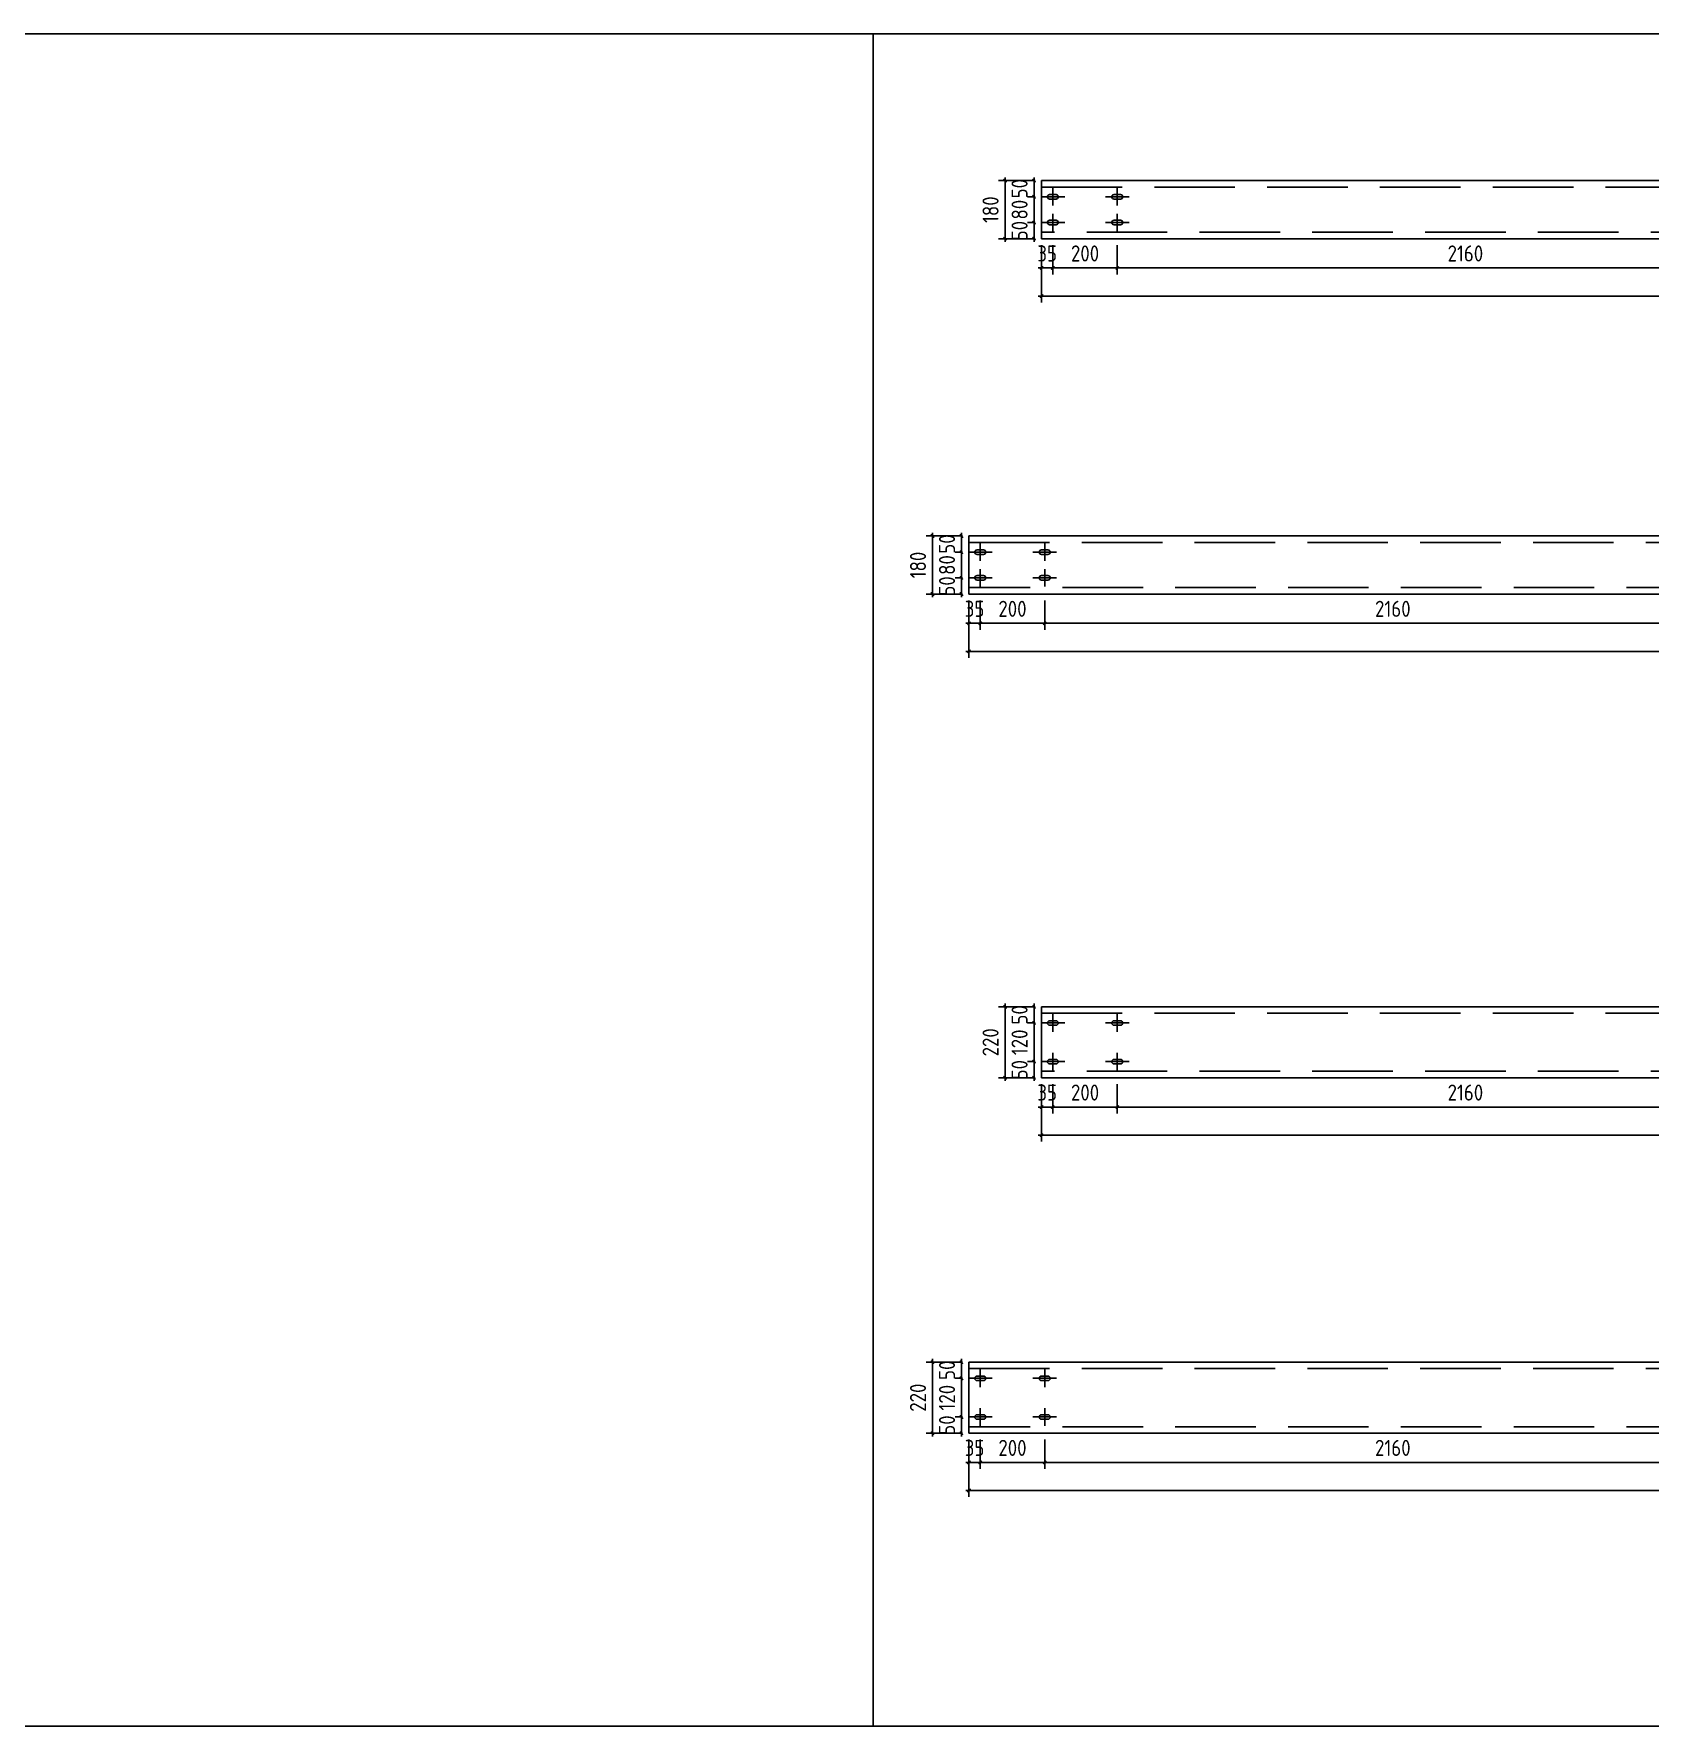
# Model space of a CAD drawing. Extents: x 102162 to 621267, y -39398 to 328893.
# Drawn here: x 425619 to 430634, y 91350 to 96600 of the extents above; entities that cross this region are included whole.
import ezdxf

# ---------------------------------------------------------------- set-up
doc = ezdxf.new("R2010")
doc.units = 0
doc.header["$LTSCALE"] = 1000
doc.header["$MEASUREMENT"] = 0
doc.linetypes.add('DASH', pattern=[0.35, 0.25, -0.1])
doc.styles.get("Standard").update_dxf_attribs({"font": 'gbenor.shx', "bigfont": 'gbcbig.shx'})
doc.dimstyles.get("Standard").update_dxf_attribs({"dimscale": 100, "dimtxt": 3.5, "dimasz": 1, "dimexe": 2.5, "dimexo": 3, "dimgap": 1.5, "dimtad": 1, "dimdec": 0, "dimzin": 0, "dimdsep": 46, "dimtxsty": 'Standard', "dimblk": 'ARCHTICK', "dimcen": 0.09, "dimadec": 0, "dimazin": 0, "dimtfac": 1, "dimtdec": 0, "dimtix": 1, "dimtmove": 2, "dimatfit": 3, "dimfxl": 1, "dimtolj": 1, "dimtzin": 0, "dimarcsym": 0})

# ---------------------------------------------------------------- blocks, each defined once
blk = doc.blocks.new('_ArchTick')
at = {"color": 0, "linetype": 'ByBlock', "const_width": 0.4}
blk.add_lwpolyline([(-0.5, -0.5), (0.5, 0.5)], dxfattribs=at)
blk = doc.blocks.new('*D9449')
at = {"color": 0, "lineweight": -2}
for p, q in [((428745.6, 95944.3), (428745.6, 95853.4)), ((428780.6, 95944.3), (428780.6, 95853.4)), ((428745.6, 95873.4), (428735.6, 95873.4)), ((428745.6, 95873.4), (428780.6, 95873.4)), ((428780.6, 95873.4), (428790.6, 95873.4))]:
    blk.add_line(p, q, dxfattribs=at)
at = {"layer": 'Defpoints', "color": 0}
for p in [(428745.6, 95964.3), (428780.6, 95964.3), (428780.6, 95873.4)]:
    blk.add_point(p, dxfattribs=at)
at = {"color": 0, "lineweight": -2, "xscale": 10, "yscale": 10, "zscale": 10}
blk.add_blockref('_ArchTick', (428745.6, 95873.4), dxfattribs=at)
at = {"color": 0, "lineweight": -2, "xscale": 10, "yscale": 10, "zscale": 10, "rotation": 180}
blk.add_blockref('_ArchTick', (428780.6, 95873.4), dxfattribs=at)
at = {"color": 0, "insert": (428763.1, 95918.4), "char_height": 50, "attachment_point": 5}
blk.add_mtext('\\A1;35', dxfattribs=at)
blk = doc.blocks.new('*D9317')
at = {"color": 0, "lineweight": -2}
for p, q in [((428980.6, 95944.3), (428980.6, 95853.4)), ((431140.6, 95944.3), (431140.6, 95853.4)), ((428970.6, 95873.4), (431150.6, 95873.4))]:
    blk.add_line(p, q, dxfattribs=at)
at = {"layer": 'Defpoints', "color": 0}
for p in [(428980.6, 95964.3), (431140.6, 95964.3), (431140.6, 95873.4)]:
    blk.add_point(p, dxfattribs=at)
at = {"color": 0, "lineweight": -2, "xscale": 10, "yscale": 10, "zscale": 10, "rotation": 180}
blk.add_blockref('_ArchTick', (428980.6, 95873.4), dxfattribs=at)
at = {"color": 0, "lineweight": -2, "xscale": 10, "yscale": 10, "zscale": 10}
blk.add_blockref('_ArchTick', (431140.6, 95873.4), dxfattribs=at)
at = {"color": 0, "insert": (430060.6, 95918.4), "char_height": 50, "attachment_point": 5}
blk.add_mtext('\\A1;2160', dxfattribs=at)
blk = doc.blocks.new('*D9318')
at = {"color": 0, "lineweight": -2}
for p, q in [((428722.5, 96014.3), (428722.5, 96024.3)), ((428725.6, 96014.3), (428702.5, 96014.3)), ((428722.5, 95964.3), (428722.5, 96014.3)), ((428725.6, 95964.3), (428702.5, 95964.3)), ((428722.5, 95964.3), (428722.5, 95954.3))]:
    blk.add_line(p, q, dxfattribs=at)
at = {"layer": 'Defpoints', "color": 0}
for p in [(428722.5, 96014.3), (428745.6, 96014.3), (428745.6, 95964.3)]:
    blk.add_point(p, dxfattribs=at)
at = {"color": 0, "lineweight": -2, "xscale": 10, "yscale": 10, "zscale": 10}
for p, rotation in [((428722.5, 96014.3), 270), ((428722.5, 95964.3), 90)]:
    blk.add_blockref('_ArchTick', p, dxfattribs=dict(at, rotation=rotation))
at = {"color": 0, "insert": (428677.5, 95989.3), "char_height": 50, "attachment_point": 5, "rotation": 90}
blk.add_mtext('\\A1;50', dxfattribs=at)
blk = doc.blocks.new('*D9319')
at = {"color": 0, "lineweight": -2}
for p, q in [((428725.6, 96094.3), (428702.5, 96094.3)), ((428722.5, 96094.3), (428722.5, 96104.3)), ((428722.5, 96014.3), (428722.5, 96094.3)), ((428725.6, 96014.3), (428702.5, 96014.3)), ((428722.5, 96014.3), (428722.5, 96004.3))]:
    blk.add_line(p, q, dxfattribs=at)
at = {"layer": 'Defpoints', "color": 0}
for p in [(428722.5, 96094.3), (428745.6, 96094.3), (428745.6, 96014.3)]:
    blk.add_point(p, dxfattribs=at)
at = {"color": 0, "lineweight": -2, "xscale": 10, "yscale": 10, "zscale": 10}
for p, rotation in [((428722.5, 96094.3), 270), ((428722.5, 96014.3), 90)]:
    blk.add_blockref('_ArchTick', p, dxfattribs=dict(at, rotation=rotation))
at = {"color": 0, "insert": (428677.5, 96054.3), "char_height": 50, "attachment_point": 5, "rotation": 90}
blk.add_mtext('\\A1;80', dxfattribs=at)
blk = doc.blocks.new('*D9451')
at = {"color": 0, "lineweight": -2}
for p, q in [((428725.6, 96144.3), (428702.5, 96144.3)), ((428722.5, 96144.3), (428722.5, 96154.3)), ((428722.5, 96094.3), (428722.5, 96144.3)), ((428725.6, 96094.3), (428702.5, 96094.3)), ((428722.5, 96094.3), (428722.5, 96084.3))]:
    blk.add_line(p, q, dxfattribs=at)
at = {"layer": 'Defpoints', "color": 0}
for p in [(428722.5, 96144.3), (428745.6, 96144.3), (428745.6, 96094.3)]:
    blk.add_point(p, dxfattribs=at)
at = {"color": 0, "lineweight": -2, "xscale": 10, "yscale": 10, "zscale": 10}
for p, rotation in [((428722.5, 96144.3), 270), ((428722.5, 96094.3), 90)]:
    blk.add_blockref('_ArchTick', p, dxfattribs=dict(at, rotation=rotation))
at = {"color": 0, "insert": (428677.5, 96119.3), "char_height": 50, "attachment_point": 5, "rotation": 90}
blk.add_mtext('\\A1;50', dxfattribs=at)
blk = doc.blocks.new('*D9452')
at = {"color": 0, "lineweight": -2}
for p, q in [((428745.6, 95944.3), (428745.6, 95766.3)), ((434385.6, 95944.3), (434385.6, 95766.3)), ((434395.6, 95786.3), (428735.6, 95786.3))]:
    blk.add_line(p, q, dxfattribs=at)
at = {"layer": 'Defpoints', "color": 0}
for p in [(428745.6, 95964.3), (434385.6, 95964.3), (428745.6, 95786.3)]:
    blk.add_point(p, dxfattribs=at)
at = {"color": 0, "lineweight": -2, "xscale": 10, "yscale": 10, "zscale": 10, "rotation": 180}
blk.add_blockref('_ArchTick', (428745.6, 95786.3), dxfattribs=at)
at = {"color": 0, "lineweight": -2, "xscale": 10, "yscale": 10, "zscale": 10}
blk.add_blockref('_ArchTick', (434385.6, 95786.3), dxfattribs=at)
at = {"color": 0, "insert": (431565.6, 95831.3), "char_height": 50, "attachment_point": 5}
blk.add_mtext('\\A1;5640', dxfattribs=at)
blk = doc.blocks.new('*D9453')
at = {"color": 0, "lineweight": -2}
for p, q in [((428725.6, 96144.3), (428612.5, 96144.3)), ((428632.5, 95954.3), (428632.5, 96154.3)), ((428725.6, 95964.3), (428612.5, 95964.3))]:
    blk.add_line(p, q, dxfattribs=at)
at = {"layer": 'Defpoints', "color": 0}
for p in [(428632.5, 96144.3), (428745.6, 96144.3), (428745.6, 95964.3)]:
    blk.add_point(p, dxfattribs=at)
at = {"color": 0, "lineweight": -2, "xscale": 10, "yscale": 10, "zscale": 10}
for p, rotation in [((428632.5, 96144.3), 90), ((428632.5, 95964.3), 270)]:
    blk.add_blockref('_ArchTick', p, dxfattribs=dict(at, rotation=rotation))
at = {"color": 0, "insert": (428587.5, 96054.3), "char_height": 50, "attachment_point": 5, "rotation": 90}
blk.add_mtext('\\A1;180', dxfattribs=at)
blk = doc.blocks.new('*D9454')
at = {"color": 0, "lineweight": -2}
for p, q in [((428520.4, 94841.9), (428520.4, 94751)), ((428555.4, 94841.9), (428555.4, 94751)), ((428520.4, 94771), (428510.4, 94771)), ((428520.4, 94771), (428555.4, 94771)), ((428555.4, 94771), (428565.4, 94771))]:
    blk.add_line(p, q, dxfattribs=at)
at = {"layer": 'Defpoints', "color": 0}
for p in [(428520.4, 94861.9), (428555.4, 94861.9), (428555.4, 94771)]:
    blk.add_point(p, dxfattribs=at)
at = {"color": 0, "lineweight": -2, "xscale": 10, "yscale": 10, "zscale": 10}
blk.add_blockref('_ArchTick', (428520.4, 94771), dxfattribs=at)
at = {"color": 0, "lineweight": -2, "xscale": 10, "yscale": 10, "zscale": 10, "rotation": 180}
blk.add_blockref('_ArchTick', (428555.4, 94771), dxfattribs=at)
at = {"color": 0, "insert": (428537.9, 94816), "char_height": 50, "attachment_point": 5}
blk.add_mtext('\\A1;35', dxfattribs=at)
blk = doc.blocks.new('*D9320')
at = {"color": 0, "lineweight": -2}
for p, q in [((428555.4, 94841.9), (428555.4, 94751)), ((428755.4, 94841.9), (428755.4, 94751)), ((428545.4, 94771), (428765.4, 94771))]:
    blk.add_line(p, q, dxfattribs=at)
at = {"layer": 'Defpoints', "color": 0}
for p in [(428555.4, 94861.9), (428755.4, 94861.9), (428755.4, 94771)]:
    blk.add_point(p, dxfattribs=at)
at = {"color": 0, "lineweight": -2, "xscale": 10, "yscale": 10, "zscale": 10, "rotation": 180}
blk.add_blockref('_ArchTick', (428555.4, 94771), dxfattribs=at)
at = {"color": 0, "lineweight": -2, "xscale": 10, "yscale": 10, "zscale": 10}
blk.add_blockref('_ArchTick', (428755.4, 94771), dxfattribs=at)
at = {"color": 0, "insert": (428655.4, 94816), "char_height": 50, "attachment_point": 5}
blk.add_mtext('\\A1;200', dxfattribs=at)
blk = doc.blocks.new('*D9321')
at = {"color": 0, "lineweight": -2}
for p, q in [((428497.3, 94911.9), (428497.3, 94921.9)), ((428500.4, 94911.9), (428477.3, 94911.9)), ((428497.3, 94861.9), (428497.3, 94911.9)), ((428500.4, 94861.9), (428477.3, 94861.9)), ((428497.3, 94861.9), (428497.3, 94851.9))]:
    blk.add_line(p, q, dxfattribs=at)
at = {"layer": 'Defpoints', "color": 0}
for p in [(428497.3, 94911.9), (428520.4, 94911.9), (428520.4, 94861.9)]:
    blk.add_point(p, dxfattribs=at)
at = {"color": 0, "lineweight": -2, "xscale": 10, "yscale": 10, "zscale": 10}
for p, rotation in [((428497.3, 94911.9), 270), ((428497.3, 94861.9), 90)]:
    blk.add_blockref('_ArchTick', p, dxfattribs=dict(at, rotation=rotation))
at = {"color": 0, "insert": (428452.3, 94886.9), "char_height": 50, "attachment_point": 5, "rotation": 90}
blk.add_mtext('\\A1;50', dxfattribs=at)
blk = doc.blocks.new('*D9322')
at = {"color": 0, "lineweight": -2}
for p, q in [((428500.4, 94991.9), (428477.3, 94991.9)), ((428497.3, 94991.9), (428497.3, 95001.9)), ((428497.3, 94911.9), (428497.3, 94991.9)), ((428500.4, 94911.9), (428477.3, 94911.9)), ((428497.3, 94911.9), (428497.3, 94901.9))]:
    blk.add_line(p, q, dxfattribs=at)
at = {"layer": 'Defpoints', "color": 0}
for p in [(428497.3, 94991.9), (428520.4, 94991.9), (428520.4, 94911.9)]:
    blk.add_point(p, dxfattribs=at)
at = {"color": 0, "lineweight": -2, "xscale": 10, "yscale": 10, "zscale": 10}
for p, rotation in [((428497.3, 94991.9), 270), ((428497.3, 94911.9), 90)]:
    blk.add_blockref('_ArchTick', p, dxfattribs=dict(at, rotation=rotation))
at = {"color": 0, "insert": (428452.3, 94951.9), "char_height": 50, "attachment_point": 5, "rotation": 90}
blk.add_mtext('\\A1;80', dxfattribs=at)
blk = doc.blocks.new('*D9456')
at = {"color": 0, "lineweight": -2}
for p, q in [((428500.4, 95041.9), (428477.3, 95041.9)), ((428497.3, 95041.9), (428497.3, 95051.9)), ((428497.3, 94991.9), (428497.3, 95041.9)), ((428500.4, 94991.9), (428477.3, 94991.9)), ((428497.3, 94991.9), (428497.3, 94981.9))]:
    blk.add_line(p, q, dxfattribs=at)
at = {"layer": 'Defpoints', "color": 0}
for p in [(428497.3, 95041.9), (428520.4, 95041.9), (428520.4, 94991.9)]:
    blk.add_point(p, dxfattribs=at)
at = {"color": 0, "lineweight": -2, "xscale": 10, "yscale": 10, "zscale": 10}
for p, rotation in [((428497.3, 95041.9), 270), ((428497.3, 94991.9), 90)]:
    blk.add_blockref('_ArchTick', p, dxfattribs=dict(at, rotation=rotation))
at = {"color": 0, "insert": (428452.3, 95016.9), "char_height": 50, "attachment_point": 5, "rotation": 90}
blk.add_mtext('\\A1;50', dxfattribs=at)
blk = doc.blocks.new('*D9457')
at = {"color": 0, "lineweight": -2}
for p, q in [((428520.4, 94841.9), (428520.4, 94663.9)), ((435360.4, 94841.9), (435360.4, 94663.9)), ((435370.4, 94683.9), (428510.4, 94683.9))]:
    blk.add_line(p, q, dxfattribs=at)
at = {"layer": 'Defpoints', "color": 0}
for p in [(428520.4, 94861.9), (435360.4, 94861.9), (428520.4, 94683.9)]:
    blk.add_point(p, dxfattribs=at)
at = {"color": 0, "lineweight": -2, "xscale": 10, "yscale": 10, "zscale": 10, "rotation": 180}
blk.add_blockref('_ArchTick', (428520.4, 94683.9), dxfattribs=at)
at = {"color": 0, "lineweight": -2, "xscale": 10, "yscale": 10, "zscale": 10}
blk.add_blockref('_ArchTick', (435360.4, 94683.9), dxfattribs=at)
at = {"color": 0, "insert": (431940.4, 94728.9), "char_height": 50, "attachment_point": 5}
blk.add_mtext('\\A1;6840', dxfattribs=at)
blk = doc.blocks.new('*D9458')
at = {"color": 0, "lineweight": -2}
for p, q in [((428500.4, 95041.9), (428387.3, 95041.9)), ((428407.3, 94851.9), (428407.3, 95051.9)), ((428500.4, 94861.9), (428387.3, 94861.9))]:
    blk.add_line(p, q, dxfattribs=at)
at = {"layer": 'Defpoints', "color": 0}
for p in [(428407.3, 95041.9), (428520.4, 95041.9), (428520.4, 94861.9)]:
    blk.add_point(p, dxfattribs=at)
at = {"color": 0, "lineweight": -2, "xscale": 10, "yscale": 10, "zscale": 10}
for p, rotation in [((428407.3, 95041.9), 90), ((428407.3, 94861.9), 270)]:
    blk.add_blockref('_ArchTick', p, dxfattribs=dict(at, rotation=rotation))
at = {"color": 0, "insert": (428362.3, 94951.9), "char_height": 50, "attachment_point": 5, "rotation": 90}
blk.add_mtext('\\A1;180', dxfattribs=at)
blk = doc.blocks.new('*D9459')
at = {"color": 0, "lineweight": -2}
for p, q in [((428745.6, 93341.2), (428745.6, 93250.3)), ((428780.6, 93341.2), (428780.6, 93250.3)), ((428745.6, 93270.3), (428735.6, 93270.3)), ((428745.6, 93270.3), (428780.6, 93270.3)), ((428780.6, 93270.3), (428790.6, 93270.3))]:
    blk.add_line(p, q, dxfattribs=at)
at = {"layer": 'Defpoints', "color": 0}
for p in [(428745.6, 93361.2), (428780.6, 93361.2), (428780.6, 93270.3)]:
    blk.add_point(p, dxfattribs=at)
at = {"color": 0, "lineweight": -2, "xscale": 10, "yscale": 10, "zscale": 10}
blk.add_blockref('_ArchTick', (428745.6, 93270.3), dxfattribs=at)
at = {"color": 0, "lineweight": -2, "xscale": 10, "yscale": 10, "zscale": 10, "rotation": 180}
blk.add_blockref('_ArchTick', (428780.6, 93270.3), dxfattribs=at)
at = {"color": 0, "insert": (428763.1, 93315.3), "char_height": 50, "attachment_point": 5}
blk.add_mtext('\\A1;35', dxfattribs=at)
blk = doc.blocks.new('*D9323')
at = {"color": 0, "lineweight": -2}
for p, q in [((428780.6, 93341.2), (428780.6, 93250.3)), ((428980.6, 93341.2), (428980.6, 93250.3)), ((428770.6, 93270.3), (428990.6, 93270.3))]:
    blk.add_line(p, q, dxfattribs=at)
at = {"layer": 'Defpoints', "color": 0}
for p in [(428780.6, 93361.2), (428980.6, 93361.2), (428980.6, 93270.3)]:
    blk.add_point(p, dxfattribs=at)
at = {"color": 0, "lineweight": -2, "xscale": 10, "yscale": 10, "zscale": 10, "rotation": 180}
blk.add_blockref('_ArchTick', (428780.6, 93270.3), dxfattribs=at)
at = {"color": 0, "lineweight": -2, "xscale": 10, "yscale": 10, "zscale": 10}
blk.add_blockref('_ArchTick', (428980.6, 93270.3), dxfattribs=at)
at = {"color": 0, "insert": (428880.6, 93315.3), "char_height": 50, "attachment_point": 5}
blk.add_mtext('\\A1;200', dxfattribs=at)
blk = doc.blocks.new('*D9324')
at = {"color": 0, "lineweight": -2}
for p, q in [((428725.6, 93411.2), (428702.5, 93411.2)), ((428722.5, 93411.2), (428722.5, 93421.2)), ((428722.5, 93361.2), (428722.5, 93411.2)), ((428725.6, 93361.2), (428702.5, 93361.2)), ((428722.5, 93361.2), (428722.5, 93351.2))]:
    blk.add_line(p, q, dxfattribs=at)
at = {"layer": 'Defpoints', "color": 0}
for p in [(428722.5, 93411.2), (428745.6, 93411.2), (428745.6, 93361.2)]:
    blk.add_point(p, dxfattribs=at)
at = {"color": 0, "lineweight": -2, "xscale": 10, "yscale": 10, "zscale": 10}
for p, rotation in [((428722.5, 93411.2), 270), ((428722.5, 93361.2), 90)]:
    blk.add_blockref('_ArchTick', p, dxfattribs=dict(at, rotation=rotation))
at = {"color": 0, "insert": (428677.5, 93386.2), "char_height": 50, "attachment_point": 5, "rotation": 90}
blk.add_mtext('\\A1;50', dxfattribs=at)
blk = doc.blocks.new('*D9325')
at = {"color": 0, "lineweight": -2}
for p, q in [((428725.6, 93531.2), (428702.5, 93531.2)), ((428722.5, 93401.2), (428722.5, 93541.2)), ((428725.6, 93411.2), (428702.5, 93411.2))]:
    blk.add_line(p, q, dxfattribs=at)
at = {"layer": 'Defpoints', "color": 0}
for p in [(428722.5, 93531.2), (428745.6, 93531.2), (428745.6, 93411.2)]:
    blk.add_point(p, dxfattribs=at)
at = {"color": 0, "lineweight": -2, "xscale": 10, "yscale": 10, "zscale": 10}
for p, rotation in [((428722.5, 93531.2), 90), ((428722.5, 93411.2), 270)]:
    blk.add_blockref('_ArchTick', p, dxfattribs=dict(at, rotation=rotation))
at = {"color": 0, "insert": (428677.5, 93471.2), "char_height": 50, "attachment_point": 5, "rotation": 90}
blk.add_mtext('\\A1;120', dxfattribs=at)
blk = doc.blocks.new('*D9461')
at = {"color": 0, "lineweight": -2}
for p, q in [((428725.6, 93581.2), (428702.5, 93581.2)), ((428722.5, 93581.2), (428722.5, 93591.2)), ((428722.5, 93531.2), (428722.5, 93581.2)), ((428725.6, 93531.2), (428702.5, 93531.2)), ((428722.5, 93531.2), (428722.5, 93521.2))]:
    blk.add_line(p, q, dxfattribs=at)
at = {"layer": 'Defpoints', "color": 0}
for p in [(428722.5, 93581.2), (428745.6, 93581.2), (428745.6, 93531.2)]:
    blk.add_point(p, dxfattribs=at)
at = {"color": 0, "lineweight": -2, "xscale": 10, "yscale": 10, "zscale": 10}
for p, rotation in [((428722.5, 93581.2), 270), ((428722.5, 93531.2), 90)]:
    blk.add_blockref('_ArchTick', p, dxfattribs=dict(at, rotation=rotation))
at = {"color": 0, "insert": (428677.5, 93556.2), "char_height": 50, "attachment_point": 5, "rotation": 90}
blk.add_mtext('\\A1;50', dxfattribs=at)
blk = doc.blocks.new('*D9462')
at = {"color": 0, "lineweight": -2}
for p, q in [((428745.6, 93341.2), (428745.6, 93163.2)), ((434385.6, 93341.2), (434385.6, 93163.2)), ((434395.6, 93183.2), (428735.6, 93183.2))]:
    blk.add_line(p, q, dxfattribs=at)
at = {"layer": 'Defpoints', "color": 0}
for p in [(428745.6, 93361.2), (434385.6, 93361.2), (428745.6, 93183.2)]:
    blk.add_point(p, dxfattribs=at)
at = {"color": 0, "lineweight": -2, "xscale": 10, "yscale": 10, "zscale": 10, "rotation": 180}
blk.add_blockref('_ArchTick', (428745.6, 93183.2), dxfattribs=at)
at = {"color": 0, "lineweight": -2, "xscale": 10, "yscale": 10, "zscale": 10}
blk.add_blockref('_ArchTick', (434385.6, 93183.2), dxfattribs=at)
at = {"color": 0, "insert": (431565.6, 93228.2), "char_height": 50, "attachment_point": 5}
blk.add_mtext('\\A1;5640', dxfattribs=at)
blk = doc.blocks.new('*D9463')
at = {"color": 0, "lineweight": -2}
for p, q in [((428725.6, 93581.2), (428612.5, 93581.2)), ((428632.5, 93351.2), (428632.5, 93591.2)), ((428725.6, 93361.2), (428612.5, 93361.2))]:
    blk.add_line(p, q, dxfattribs=at)
at = {"layer": 'Defpoints', "color": 0}
for p in [(428632.5, 93581.2), (428745.6, 93581.2), (428745.6, 93361.2)]:
    blk.add_point(p, dxfattribs=at)
at = {"color": 0, "lineweight": -2, "xscale": 10, "yscale": 10, "zscale": 10}
for p, rotation in [((428632.5, 93581.2), 90), ((428632.5, 93361.2), 270)]:
    blk.add_blockref('_ArchTick', p, dxfattribs=dict(at, rotation=rotation))
at = {"color": 0, "insert": (428587.5, 93471.2), "char_height": 50, "attachment_point": 5, "rotation": 90}
blk.add_mtext('\\A1;220', dxfattribs=at)
blk = doc.blocks.new('*D9464')
at = {"color": 0, "lineweight": -2}
for p, q in [((428520.4, 92238.8), (428520.4, 92147.9)), ((428555.4, 92238.8), (428555.4, 92147.9)), ((428520.4, 92167.9), (428510.4, 92167.9)), ((428520.4, 92167.9), (428555.4, 92167.9)), ((428555.4, 92167.9), (428565.4, 92167.9))]:
    blk.add_line(p, q, dxfattribs=at)
at = {"layer": 'Defpoints', "color": 0}
for p in [(428520.4, 92258.8), (428555.4, 92258.8), (428555.4, 92167.9)]:
    blk.add_point(p, dxfattribs=at)
at = {"color": 0, "lineweight": -2, "xscale": 10, "yscale": 10, "zscale": 10}
blk.add_blockref('_ArchTick', (428520.4, 92167.9), dxfattribs=at)
at = {"color": 0, "lineweight": -2, "xscale": 10, "yscale": 10, "zscale": 10, "rotation": 180}
blk.add_blockref('_ArchTick', (428555.4, 92167.9), dxfattribs=at)
at = {"color": 0, "insert": (428537.9, 92212.9), "char_height": 50, "attachment_point": 5}
blk.add_mtext('\\A1;35', dxfattribs=at)
blk = doc.blocks.new('*D9326')
at = {"color": 0, "lineweight": -2}
for p, q in [((428555.4, 92238.8), (428555.4, 92147.9)), ((428755.4, 92238.8), (428755.4, 92147.9)), ((428545.4, 92167.9), (428765.4, 92167.9))]:
    blk.add_line(p, q, dxfattribs=at)
at = {"layer": 'Defpoints', "color": 0}
for p in [(428555.4, 92258.8), (428755.4, 92258.8), (428755.4, 92167.9)]:
    blk.add_point(p, dxfattribs=at)
at = {"color": 0, "lineweight": -2, "xscale": 10, "yscale": 10, "zscale": 10, "rotation": 180}
blk.add_blockref('_ArchTick', (428555.4, 92167.9), dxfattribs=at)
at = {"color": 0, "lineweight": -2, "xscale": 10, "yscale": 10, "zscale": 10}
blk.add_blockref('_ArchTick', (428755.4, 92167.9), dxfattribs=at)
at = {"color": 0, "insert": (428655.4, 92212.9), "char_height": 50, "attachment_point": 5}
blk.add_mtext('\\A1;200', dxfattribs=at)
blk = doc.blocks.new('*D9327')
at = {"color": 0, "lineweight": -2}
for p, q in [((428500.4, 92308.8), (428477.3, 92308.8)), ((428497.3, 92308.8), (428497.3, 92318.8)), ((428497.3, 92258.8), (428497.3, 92308.8)), ((428500.4, 92258.8), (428477.3, 92258.8)), ((428497.3, 92258.8), (428497.3, 92248.8))]:
    blk.add_line(p, q, dxfattribs=at)
at = {"layer": 'Defpoints', "color": 0}
for p in [(428497.3, 92308.8), (428520.4, 92308.8), (428520.4, 92258.8)]:
    blk.add_point(p, dxfattribs=at)
at = {"color": 0, "lineweight": -2, "xscale": 10, "yscale": 10, "zscale": 10}
for p, rotation in [((428497.3, 92308.8), 270), ((428497.3, 92258.8), 90)]:
    blk.add_blockref('_ArchTick', p, dxfattribs=dict(at, rotation=rotation))
at = {"color": 0, "insert": (428452.3, 92283.8), "char_height": 50, "attachment_point": 5, "rotation": 90}
blk.add_mtext('\\A1;50', dxfattribs=at)
blk = doc.blocks.new('*D9328')
at = {"color": 0, "lineweight": -2}
for p, q in [((428500.4, 92428.8), (428477.3, 92428.8)), ((428497.3, 92298.8), (428497.3, 92438.8)), ((428500.4, 92308.8), (428477.3, 92308.8))]:
    blk.add_line(p, q, dxfattribs=at)
at = {"layer": 'Defpoints', "color": 0}
for p in [(428497.3, 92428.8), (428520.4, 92428.8), (428520.4, 92308.8)]:
    blk.add_point(p, dxfattribs=at)
at = {"color": 0, "lineweight": -2, "xscale": 10, "yscale": 10, "zscale": 10}
for p, rotation in [((428497.3, 92428.8), 90), ((428497.3, 92308.8), 270)]:
    blk.add_blockref('_ArchTick', p, dxfattribs=dict(at, rotation=rotation))
at = {"color": 0, "insert": (428452.3, 92368.8), "char_height": 50, "attachment_point": 5, "rotation": 90}
blk.add_mtext('\\A1;120', dxfattribs=at)
blk = doc.blocks.new('*D9466')
at = {"color": 0, "lineweight": -2}
for p, q in [((428500.4, 92478.8), (428477.3, 92478.8)), ((428497.3, 92478.8), (428497.3, 92488.8)), ((428497.3, 92428.8), (428497.3, 92478.8)), ((428500.4, 92428.8), (428477.3, 92428.8)), ((428497.3, 92428.8), (428497.3, 92418.8))]:
    blk.add_line(p, q, dxfattribs=at)
at = {"layer": 'Defpoints', "color": 0}
for p in [(428497.3, 92478.8), (428520.4, 92478.8), (428520.4, 92428.8)]:
    blk.add_point(p, dxfattribs=at)
at = {"color": 0, "lineweight": -2, "xscale": 10, "yscale": 10, "zscale": 10}
for p, rotation in [((428497.3, 92478.8), 270), ((428497.3, 92428.8), 90)]:
    blk.add_blockref('_ArchTick', p, dxfattribs=dict(at, rotation=rotation))
at = {"color": 0, "insert": (428452.3, 92453.8), "char_height": 50, "attachment_point": 5, "rotation": 90}
blk.add_mtext('\\A1;50', dxfattribs=at)
blk = doc.blocks.new('*D9467')
at = {"color": 0, "lineweight": -2}
for p, q in [((428520.4, 92238.8), (428520.4, 92060.8)), ((435360.4, 92238.8), (435360.4, 92060.8)), ((435370.4, 92080.8), (428510.4, 92080.8))]:
    blk.add_line(p, q, dxfattribs=at)
at = {"layer": 'Defpoints', "color": 0}
for p in [(428520.4, 92258.8), (435360.4, 92258.8), (428520.4, 92080.8)]:
    blk.add_point(p, dxfattribs=at)
at = {"color": 0, "lineweight": -2, "xscale": 10, "yscale": 10, "zscale": 10, "rotation": 180}
blk.add_blockref('_ArchTick', (428520.4, 92080.8), dxfattribs=at)
at = {"color": 0, "lineweight": -2, "xscale": 10, "yscale": 10, "zscale": 10}
blk.add_blockref('_ArchTick', (435360.4, 92080.8), dxfattribs=at)
at = {"color": 0, "insert": (431940.4, 92125.8), "char_height": 50, "attachment_point": 5}
blk.add_mtext('\\A1;6840', dxfattribs=at)
blk = doc.blocks.new('*D9468')
at = {"color": 0, "lineweight": -2}
for p, q in [((428500.4, 92478.8), (428387.3, 92478.8)), ((428407.3, 92248.8), (428407.3, 92488.8)), ((428500.4, 92258.8), (428387.3, 92258.8))]:
    blk.add_line(p, q, dxfattribs=at)
at = {"layer": 'Defpoints', "color": 0}
for p in [(428407.3, 92478.8), (428520.4, 92478.8), (428520.4, 92258.8)]:
    blk.add_point(p, dxfattribs=at)
at = {"color": 0, "lineweight": -2, "xscale": 10, "yscale": 10, "zscale": 10}
for p, rotation in [((428407.3, 92478.8), 90), ((428407.3, 92258.8), 270)]:
    blk.add_blockref('_ArchTick', p, dxfattribs=dict(at, rotation=rotation))
at = {"color": 0, "insert": (428362.3, 92368.8), "char_height": 50, "attachment_point": 5, "rotation": 90}
blk.add_mtext('\\A1;220', dxfattribs=at)
blk = doc.blocks.new('*D9282')
at = {"color": 0, "lineweight": -2}
for p, q in [((428780.6, 95944.3), (428780.6, 95853.4)), ((428980.6, 95944.3), (428980.6, 95853.4)), ((428770.6, 95873.4), (428990.6, 95873.4))]:
    blk.add_line(p, q, dxfattribs=at)
at = {"layer": 'Defpoints', "color": 0}
for p in [(428780.6, 95964.3), (428980.6, 95964.3), (428980.6, 95873.4)]:
    blk.add_point(p, dxfattribs=at)
at = {"color": 0, "lineweight": -2, "xscale": 10, "yscale": 10, "zscale": 10, "rotation": 180}
blk.add_blockref('_ArchTick', (428780.6, 95873.4), dxfattribs=at)
at = {"color": 0, "lineweight": -2, "xscale": 10, "yscale": 10, "zscale": 10}
blk.add_blockref('_ArchTick', (428980.6, 95873.4), dxfattribs=at)
at = {"color": 0, "insert": (428880.6, 95918.4), "char_height": 50, "attachment_point": 5}
blk.add_mtext('\\A1;200', dxfattribs=at)
blk = doc.blocks.new('*D9287')
at = {"color": 0, "lineweight": -2}
for p, q in [((428755.4, 94841.9), (428755.4, 94751)), ((430915.4, 94841.9), (430915.4, 94751)), ((428745.4, 94771), (430925.4, 94771))]:
    blk.add_line(p, q, dxfattribs=at)
at = {"layer": 'Defpoints', "color": 0}
for p in [(428755.4, 94861.9), (430915.4, 94861.9), (430915.4, 94771)]:
    blk.add_point(p, dxfattribs=at)
at = {"color": 0, "lineweight": -2, "xscale": 10, "yscale": 10, "zscale": 10, "rotation": 180}
blk.add_blockref('_ArchTick', (428755.4, 94771), dxfattribs=at)
at = {"color": 0, "lineweight": -2, "xscale": 10, "yscale": 10, "zscale": 10}
blk.add_blockref('_ArchTick', (430915.4, 94771), dxfattribs=at)
at = {"color": 0, "insert": (429835.4, 94816), "char_height": 50, "attachment_point": 5}
blk.add_mtext('\\A1;2160', dxfattribs=at)
blk = doc.blocks.new('*D9293')
at = {"color": 0, "lineweight": -2}
for p, q in [((428980.6, 93341.2), (428980.6, 93250.3)), ((431140.6, 93341.2), (431140.6, 93250.3)), ((428970.6, 93270.3), (431150.6, 93270.3))]:
    blk.add_line(p, q, dxfattribs=at)
at = {"layer": 'Defpoints', "color": 0}
for p in [(428980.6, 93361.2), (431140.6, 93361.2), (431140.6, 93270.3)]:
    blk.add_point(p, dxfattribs=at)
at = {"color": 0, "lineweight": -2, "xscale": 10, "yscale": 10, "zscale": 10, "rotation": 180}
blk.add_blockref('_ArchTick', (428980.6, 93270.3), dxfattribs=at)
at = {"color": 0, "lineweight": -2, "xscale": 10, "yscale": 10, "zscale": 10}
blk.add_blockref('_ArchTick', (431140.6, 93270.3), dxfattribs=at)
at = {"color": 0, "insert": (430060.6, 93315.3), "char_height": 50, "attachment_point": 5}
blk.add_mtext('\\A1;2160', dxfattribs=at)
blk = doc.blocks.new('*D9298')
at = {"color": 0, "lineweight": -2}
for p, q in [((428755.4, 92238.8), (428755.4, 92147.9)), ((430915.4, 92238.8), (430915.4, 92147.9)), ((428745.4, 92167.9), (430925.4, 92167.9))]:
    blk.add_line(p, q, dxfattribs=at)
at = {"layer": 'Defpoints', "color": 0}
for p in [(428755.4, 92258.8), (430915.4, 92258.8), (430915.4, 92167.9)]:
    blk.add_point(p, dxfattribs=at)
at = {"color": 0, "lineweight": -2, "xscale": 10, "yscale": 10, "zscale": 10, "rotation": 180}
blk.add_blockref('_ArchTick', (428755.4, 92167.9), dxfattribs=at)
at = {"color": 0, "lineweight": -2, "xscale": 10, "yscale": 10, "zscale": 10}
blk.add_blockref('_ArchTick', (430915.4, 92167.9), dxfattribs=at)
at = {"color": 0, "insert": (429835.4, 92212.9), "char_height": 50, "attachment_point": 5}
blk.add_mtext('\\A1;2160', dxfattribs=at)

msp = doc.modelspace()

# ---------------------------------------------------------------- linework, layer by layer
for p, q in [((428745.6, 96144.3), (434385.6, 96144.3)), ((428745.6, 95964.3), (428745.6, 96144.3)), ((428817.6, 96094.3), (428743.6, 96094.3)), ((428770.6, 96101.3), (428790.6, 96101.3)), ((428780.6, 96094.3), (428770.6, 96094.3)), ((428790.6, 96087.3), (428770.6, 96087.3)), ((428780.6, 96121.3), (428780.6, 96067.3)), ((429017.6, 96094.3), (428943.6, 96094.3)), ((428970.6, 96101.3), (428990.6, 96101.3)), ((428980.6, 96094.3), (428970.6, 96094.3)), ((428990.6, 96087.3), (428970.6, 96087.3)), ((428980.6, 96121.3), (428980.6, 96067.3)), ((428780.6, 96041.3), (428780.6, 95987.3)), ((428980.6, 96041.3), (428980.6, 95987.3)), ((428817.6, 96014.3), (428743.6, 96014.3)), ((428770.6, 96021.3), (428790.6, 96021.3)), ((428780.6, 96014.3), (428770.6, 96014.3)), ((428790.6, 96007.3), (428770.6, 96007.3)), ((429017.6, 96014.3), (428943.6, 96014.3)), ((428970.6, 96021.3), (428990.6, 96021.3)), ((428980.6, 96014.3), (428970.6, 96014.3)), ((428990.6, 96007.3), (428970.6, 96007.3)), ((434385.6, 95964.3), (428745.6, 95964.3)), ((428520.4, 95041.9), (435360.4, 95041.9)), ((428520.4, 94861.9), (428520.4, 95041.9)), ((428592.4, 94991.9), (428518.4, 94991.9)), ((428545.4, 94998.9), (428565.4, 94998.9)), ((428555.4, 94991.9), (428545.4, 94991.9)), ((428565.4, 94984.9), (428545.4, 94984.9)), ((428555.4, 95018.9), (428555.4, 94964.9)), ((428792.4, 94991.9), (428718.4, 94991.9)), ((428745.4, 94998.9), (428765.4, 94998.9)), ((428755.4, 94991.9), (428745.4, 94991.9)), ((428765.4, 94984.9), (428745.4, 94984.9)), ((428755.4, 95018.9), (428755.4, 94964.9)), ((428555.4, 94938.9), (428555.4, 94884.9)), ((428755.4, 94938.9), (428755.4, 94884.9)), ((428592.4, 94911.9), (428518.4, 94911.9)), ((428545.4, 94918.9), (428565.4, 94918.9)), ((428555.4, 94911.9), (428545.4, 94911.9)), ((428565.4, 94904.9), (428545.4, 94904.9)), ((428792.4, 94911.9), (428718.4, 94911.9)), ((428745.4, 94918.9), (428765.4, 94918.9)), ((428755.4, 94911.9), (428745.4, 94911.9)), ((428765.4, 94904.9), (428745.4, 94904.9)), ((435360.4, 94861.9), (428520.4, 94861.9)), ((428745.6, 93581.2), (434385.6, 93581.2)), ((428745.6, 93361.2), (428745.6, 93581.2)), ((428780.6, 93558.2), (428780.6, 93504.2)), ((428980.6, 93558.2), (428980.6, 93504.2)), ((428817.6, 93531.2), (428743.6, 93531.2)), ((428770.6, 93538.2), (428790.6, 93538.2)), ((428780.6, 93531.2), (428770.6, 93531.2)), ((428790.6, 93524.2), (428770.6, 93524.2)), ((429017.6, 93531.2), (428943.6, 93531.2)), ((428970.6, 93538.2), (428990.6, 93538.2)), ((428980.6, 93531.2), (428970.6, 93531.2)), ((428990.6, 93524.2), (428970.6, 93524.2)), ((428817.6, 93411.2), (428743.6, 93411.2)), ((428770.6, 93418.2), (428790.6, 93418.2)), ((428780.6, 93411.2), (428770.6, 93411.2)), ((428790.6, 93404.2), (428770.6, 93404.2)), ((428780.6, 93438.2), (428780.6, 93384.2)), ((429017.6, 93411.2), (428943.6, 93411.2)), ((428970.6, 93418.2), (428990.6, 93418.2)), ((428980.6, 93411.2), (428970.6, 93411.2)), ((428990.6, 93404.2), (428970.6, 93404.2)), ((428980.6, 93438.2), (428980.6, 93384.2)), ((434385.6, 93361.2), (428745.6, 93361.2)), ((428520.4, 92478.8), (435360.4, 92478.8)), ((428520.4, 92258.8), (428520.4, 92478.8)), ((428555.4, 92455.8), (428555.4, 92401.8)), ((428755.4, 92455.8), (428755.4, 92401.8)), ((428592.4, 92428.8), (428518.4, 92428.8)), ((428545.4, 92435.8), (428565.4, 92435.8)), ((428555.4, 92428.8), (428545.4, 92428.8)), ((428565.4, 92421.8), (428545.4, 92421.8)), ((428792.4, 92428.8), (428718.4, 92428.8)), ((428745.4, 92435.8), (428765.4, 92435.8)), ((428755.4, 92428.8), (428745.4, 92428.8)), ((428765.4, 92421.8), (428745.4, 92421.8)), ((428592.4, 92308.8), (428518.4, 92308.8)), ((428545.4, 92315.8), (428565.4, 92315.8)), ((428555.4, 92308.8), (428545.4, 92308.8)), ((428565.4, 92301.8), (428545.4, 92301.8)), ((428555.4, 92335.8), (428555.4, 92281.8)), ((428792.4, 92308.8), (428718.4, 92308.8)), ((428745.4, 92315.8), (428765.4, 92315.8)), ((428755.4, 92308.8), (428745.4, 92308.8)), ((428765.4, 92301.8), (428745.4, 92301.8)), ((428755.4, 92335.8), (428755.4, 92281.8)), ((435360.4, 92258.8), (428520.4, 92258.8))]:
    msp.add_line(p, q)
at = {"linetype": 'DASH'}
for p, q in [((428745.6, 96124.3), (434385.6, 96124.3)), ((434385.6, 95984.3), (428745.6, 95984.3)), ((428520.4, 95021.9), (435360.4, 95021.9)), ((435360.4, 94881.9), (428520.4, 94881.9)), ((428745.6, 93561.2), (434385.6, 93561.2)), ((434385.6, 93381.2), (428745.6, 93381.2)), ((428520.4, 92458.8), (435360.4, 92458.8)), ((435360.4, 92278.8), (428520.4, 92278.8))]:
    msp.add_line(p, q, dxfattribs=at)
for points in [[(428223.4, 96599.7), (420798.4, 96599.7), (420798.4, 91349.7), (428223.4, 91349.7)], [(435648.4, 96599.7), (428223.4, 96599.7), (428223.4, 91349.7), (435648.4, 91349.7)]]:
    msp.add_lwpolyline(points, close=True)
for centre, start, end in [((428770.6, 96094.3), 90, 270), ((428790.6, 96094.3), 270, 90), ((428970.6, 96094.3), 90, 270), ((428990.6, 96094.3), 270, 90), ((428770.6, 96014.3), 90, 270), ((428790.6, 96014.3), 270, 90), ((428970.6, 96014.3), 90, 270), ((428990.6, 96014.3), 270, 90), ((428545.4, 94991.9), 90, 270), ((428565.4, 94991.9), 270, 90), ((428745.4, 94991.9), 90, 270), ((428765.4, 94991.9), 270, 90), ((428545.4, 94911.9), 90, 270), ((428565.4, 94911.9), 270, 90), ((428745.4, 94911.9), 90, 270), ((428765.4, 94911.9), 270, 90), ((428770.6, 93531.2), 90, 270), ((428790.6, 93531.2), 270, 90), ((428970.6, 93531.2), 90, 270), ((428990.6, 93531.2), 270, 90), ((428770.6, 93411.2), 90, 270), ((428790.6, 93411.2), 270, 90), ((428970.6, 93411.2), 90, 270), ((428990.6, 93411.2), 270, 90), ((428545.4, 92428.8), 90, 270), ((428565.4, 92428.8), 270, 90), ((428745.4, 92428.8), 90, 270), ((428765.4, 92428.8), 270, 90), ((428545.4, 92308.8), 90, 270), ((428565.4, 92308.8), 270, 90), ((428745.4, 92308.8), 90, 270), ((428765.4, 92308.8), 270, 90)]:
    msp.add_arc(centre, 7, start, end)

# ---------------------------------------------------------------- dimensions: what is measured, and where the dimension line sits
at = {"color": 4}
for p1, p2, distance, picture, middle in [((428745.6, 95964.3), (428745.6, 96144.3), 113.1, '*D9453', (428587.5, 96054.3)), ((434385.6, 95964.3), (428745.6, 95964.3), 178, '*D9452', (431565.6, 95831.3)), ((428520.4, 94861.9), (428520.4, 95041.9), 113.1, '*D9458', (428362.3, 94951.9)), ((435360.4, 94861.9), (428520.4, 94861.9), 178, '*D9457', (431940.4, 94728.9)), ((428745.6, 93361.2), (428745.6, 93581.2), 113.1, '*D9463', (428587.5, 93471.2)), ((434385.6, 93361.2), (428745.6, 93361.2), 178, '*D9462', (431565.6, 93228.2)), ((428520.4, 92258.8), (428520.4, 92478.8), 113.1, '*D9468', (428362.3, 92368.8)), ((435360.4, 92258.8), (428520.4, 92258.8), 178, '*D9467', (431940.4, 92125.8))]:
    dim = msp.add_aligned_dim(p1=p1, p2=p2, distance=distance, dimstyle='Standard', override={"dimtxt": 0.5, "dimasz": 0.1, "dimexe": 0.2, "dimexo": 0.2, "dimgap": 0.2, "dimdle": 0.1}, dxfattribs=at)
    dim.commit()
    dim.dimension.update_dxf_attribs({"geometry": picture, "text_midpoint": middle})
for base, p1, p2, picture, middle in [((428722.5, 96144.3), (428745.6, 96094.3), (428745.6, 96144.3), '*D9451', (428677.5, 96119.3)), ((428722.5, 96094.3), (428745.6, 96014.3), (428745.6, 96094.3), '*D9319', (428677.5, 96054.3)), ((428722.5, 96014.3), (428745.6, 95964.3), (428745.6, 96014.3), '*D9318', (428677.5, 95989.3)), ((428497.3, 95041.9), (428520.4, 94991.9), (428520.4, 95041.9), '*D9456', (428452.3, 95016.9)), ((428497.3, 94991.9), (428520.4, 94911.9), (428520.4, 94991.9), '*D9322', (428452.3, 94951.9)), ((428497.3, 94911.9), (428520.4, 94861.9), (428520.4, 94911.9), '*D9321', (428452.3, 94886.9)), ((428722.5, 93581.2), (428745.6, 93531.2), (428745.6, 93581.2), '*D9461', (428677.5, 93556.2)), ((428722.5, 93531.2), (428745.6, 93411.2), (428745.6, 93531.2), '*D9325', (428677.5, 93471.2)), ((428722.5, 93411.2), (428745.6, 93361.2), (428745.6, 93411.2), '*D9324', (428677.5, 93386.2)), ((428497.3, 92478.8), (428520.4, 92428.8), (428520.4, 92478.8), '*D9466', (428452.3, 92453.8)), ((428497.3, 92428.8), (428520.4, 92308.8), (428520.4, 92428.8), '*D9328', (428452.3, 92368.8)), ((428497.3, 92308.8), (428520.4, 92258.8), (428520.4, 92308.8), '*D9327', (428452.3, 92283.8))]:
    dim = msp.add_linear_dim(base=base, p1=p1, p2=p2, angle=90, dimstyle='Standard', override={"dimtxt": 0.5, "dimasz": 0.1, "dimexe": 0.2, "dimexo": 0.2, "dimgap": 0.2, "dimdle": 0.1}, dxfattribs=at)
    dim.commit()
    dim.dimension.update_dxf_attribs({"geometry": picture, "text_midpoint": middle})
for base, p1, p2, picture, middle in [((428780.6, 95873.4), (428745.6, 95964.3), (428780.6, 95964.3), '*D9449', (428763.1, 95918.4)), ((428980.6, 95873.4), (428780.6, 95964.3), (428980.6, 95964.3), '*D9282', (428880.6, 95918.4)), ((431140.6, 95873.4), (428980.6, 95964.3), (431140.6, 95964.3), '*D9317', (430060.6, 95918.4)), ((428555.4, 94771), (428520.4, 94861.9), (428555.4, 94861.9), '*D9454', (428537.9, 94816)), ((428755.4, 94771), (428555.4, 94861.9), (428755.4, 94861.9), '*D9320', (428655.4, 94816)), ((430915.4, 94771), (428755.4, 94861.9), (430915.4, 94861.9), '*D9287', (429835.4, 94816)), ((428780.6, 93270.3), (428745.6, 93361.2), (428780.6, 93361.2), '*D9459', (428763.1, 93315.3)), ((428980.6, 93270.3), (428780.6, 93361.2), (428980.6, 93361.2), '*D9323', (428880.6, 93315.3)), ((431140.6, 93270.3), (428980.6, 93361.2), (431140.6, 93361.2), '*D9293', (430060.6, 93315.3)), ((428555.4, 92167.9), (428520.4, 92258.8), (428555.4, 92258.8), '*D9464', (428537.9, 92212.9)), ((428755.4, 92167.9), (428555.4, 92258.8), (428755.4, 92258.8), '*D9326', (428655.4, 92212.9)), ((430915.4, 92167.9), (428755.4, 92258.8), (430915.4, 92258.8), '*D9298', (429835.4, 92212.9))]:
    dim = msp.add_linear_dim(base=base, p1=p1, p2=p2, dimstyle='Standard', override={"dimtxt": 0.5, "dimasz": 0.1, "dimexe": 0.2, "dimexo": 0.2, "dimgap": 0.2, "dimdle": 0.1}, dxfattribs=at)
    dim.commit()
    dim.dimension.update_dxf_attribs({"geometry": picture, "text_midpoint": middle})

doc.saveas('drawing.dxf')
